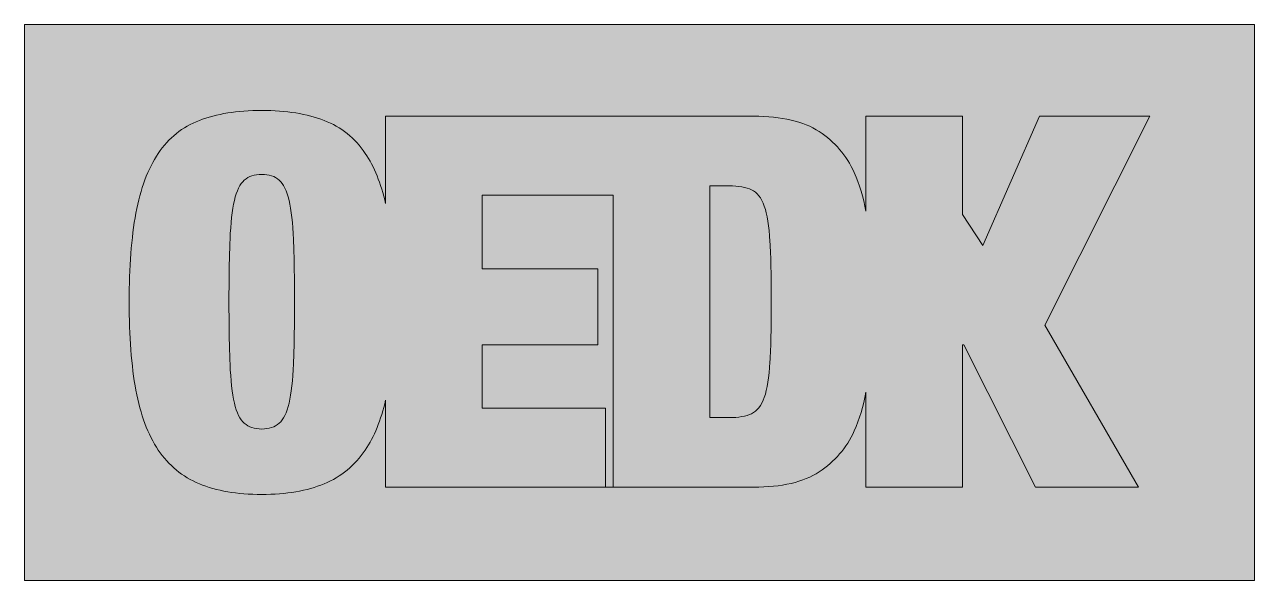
# Model space of a CAD drawing. Header units: inches. Extents: x 1.09 to 3.5, y -2.05 to -0.96.
import ezdxf

# ---------------------------------------------------------------- set-up
doc = ezdxf.new("R2010")
doc.units = ezdxf.units.IN
doc.header["$MEASUREMENT"] = 0
doc.layers.add('Layer 1', color=7, linetype='Continuous')

# ---------------------------------------------------------------- blocks, each defined once
blk = doc.blocks.new('block 3')
at = {"layer": 'Layer 1', "true_color": 0xf1f9fb}
h = blk.add_hatch(color=7, dxfattribs=at)
h.dxf.hatch_style = 2
edge = h.paths.add_edge_path()
edge.add_spline(control_points=[(2.2434, -1.8686), (2.2434, -1.8686), (2.5185, -1.8686), (2.5185, -1.8686), (2.5736, -1.8686), (2.6163, -1.8586), (2.6469, -1.8386), (2.6775, -1.8185), (2.7004, -1.7917), (2.7157, -1.7581), (2.7261, -1.7352), (2.7337, -1.7099), (2.7386, -1.6823), (2.7386, -1.6823), (2.7386, -1.8686), (2.7386, -1.8686), (2.7386, -1.8686), (2.9281, -1.8686), (2.9281, -1.8686), (2.9281, -1.8686), (2.9281, -1.5895), (2.9281, -1.5895), (2.9281, -1.5895), (2.9301, -1.5895), (2.9301, -1.5895), (2.9301, -1.5895), (3.0707, -1.8686), (3.0707, -1.8686), (3.0707, -1.8686), (3.2725, -1.8686), (3.2725, -1.8686), (3.2725, -1.8686), (3.0891, -1.5507), (3.0891, -1.5507), (3.0891, -1.5507), (3.2949, -1.1411), (3.2949, -1.1411), (3.2949, -1.1411), (3.0789, -1.1411), (3.0789, -1.1411), (3.0789, -1.1411), (2.9678, -1.3948), (2.9678, -1.3948), (2.9678, -1.3948), (2.9281, -1.3337), (2.9281, -1.3337), (2.9281, -1.3337), (2.9281, -1.1411), (2.9281, -1.1411), (2.9281, -1.1411), (2.7386, -1.1411), (2.7386, -1.1411), (2.7386, -1.1411), (2.7386, -1.3275), (2.7386, -1.3275), (2.7337, -1.2999), (2.7261, -1.2746), (2.7157, -1.2517), (2.7004, -1.2181), (2.6775, -1.1912), (2.6469, -1.1712), (2.6163, -1.1511), (2.5736, -1.1411), (2.5185, -1.1411), (2.5185, -1.1411), (1.7974, -1.1411), (1.7974, -1.1411), (1.7974, -1.1411), (1.7974, -1.3121), (1.7974, -1.3121), (1.7884, -1.2728), (1.7751, -1.2401), (1.7575, -1.214), (1.7371, -1.1837), (1.7103, -1.1622), (1.677, -1.1493), (1.6437, -1.1364), (1.603, -1.1299), (1.5547, -1.1299), (1.5065, -1.1299), (1.4657, -1.1364), (1.4325, -1.1493), (1.3992, -1.1622), (1.3723, -1.1837), (1.352, -1.214), (1.3316, -1.2442), (1.317, -1.2833), (1.3082, -1.3312), (1.2993, -1.379), (1.2949, -1.437), (1.2949, -1.5049), (1.2949, -1.5728), (1.2993, -1.6307), (1.3082, -1.6786), (1.317, -1.7265), (1.3316, -1.7656), (1.352, -1.7958), (1.3723, -1.826), (1.3992, -1.8481), (1.4325, -1.862), (1.4657, -1.8759), (1.5065, -1.8829), (1.5547, -1.8829), (1.603, -1.8829), (1.6437, -1.8759), (1.677, -1.862), (1.7103, -1.8481), (1.7371, -1.826), (1.7575, -1.7958), (1.7751, -1.7697), (1.7884, -1.737), (1.7974, -1.6977), (1.7974, -1.6977), (1.7974, -1.8686), (1.7974, -1.8686), (1.7974, -1.8686), (2.2284, -1.8686), (2.2284, -1.8686), (2.2284, -1.8686), (2.2434, -1.8686), (2.2434, -1.8686)], knot_values=[0, 0, 0, 0, 1, 1, 1, 2, 2, 2, 3, 3, 3, 4, 4, 4, 5, 5, 5, 6, 6, 6, 7, 7, 7, 8, 8, 8, 9, 9, 9, 10, 10, 10, 11, 11, 11, 12, 12, 12, 13, 13, 13, 14, 14, 14, 15, 15, 15, 16, 16, 16, 17, 17, 17, 18, 18, 18, 19, 19, 19, 20, 20, 20, 21, 21, 21, 22, 22, 22, 23, 23, 23, 24, 24, 24, 25, 25, 25, 26, 26, 26, 27, 27, 27, 28, 28, 28, 29, 29, 29, 30, 30, 30, 31, 31, 31, 32, 32, 32, 33, 33, 33, 34, 34, 34, 35, 35, 35, 36, 36, 36, 37, 37, 37, 38, 38, 38, 39, 39, 39, 40, 40, 40, 40], degree=3, periodic=1)
at = {"layer": 'Layer 1', "true_color": 0xed1f24}
h = blk.add_hatch(color=240, dxfattribs=at)
h.dxf.hatch_style = 2
h.paths.add_polyline_path([(2.2284, -1.8686), (2.2284, -1.7138), (1.9869, -1.7138), (1.9869, -1.5895), (2.2131, -1.5895), (2.2131, -1.4407), (1.9869, -1.4407), (1.9869, -1.296), (2.2434, -1.296), (2.2434, -1.8686)])
edge = h.paths.add_edge_path()
edge.add_spline(control_points=[(1.6189, -1.5049), (1.6189, -1.5538), (1.6182, -1.5944), (1.6169, -1.6266), (1.6155, -1.6589), (1.6126, -1.6845), (1.6082, -1.7036), (1.6038, -1.7226), (1.5974, -1.7358), (1.5889, -1.7433), (1.5804, -1.7508), (1.569, -1.7545), (1.5547, -1.7545), (1.5405, -1.7545), (1.5291, -1.7508), (1.5206, -1.7433), (1.5121, -1.7358), (1.5056, -1.7226), (1.5012, -1.7036), (1.4968, -1.6845), (1.4939, -1.6589), (1.4926, -1.6266), (1.4912, -1.5944), (1.4905, -1.5538), (1.4905, -1.5049), (1.4905, -1.456), (1.4912, -1.4154), (1.4926, -1.3831), (1.4939, -1.3509), (1.4968, -1.3252), (1.5012, -1.3062), (1.5056, -1.2872), (1.5121, -1.2739), (1.5206, -1.2665), (1.5291, -1.259), (1.5405, -1.2552), (1.5547, -1.2552), (1.569, -1.2552), (1.5804, -1.259), (1.5889, -1.2665), (1.5974, -1.2739), (1.6038, -1.2872), (1.6082, -1.3062), (1.6126, -1.3252), (1.6155, -1.3509), (1.6169, -1.3831), (1.6182, -1.4154), (1.6189, -1.456), (1.6189, -1.5049)], knot_values=[0, 0, 0, 0, 1, 1, 1, 2, 2, 2, 3, 3, 3, 4, 4, 4, 5, 5, 5, 6, 6, 6, 7, 7, 7, 8, 8, 8, 9, 9, 9, 10, 10, 10, 11, 11, 11, 12, 12, 12, 13, 13, 13, 14, 14, 14, 15, 15, 15, 16, 16, 16, 16], degree=3, periodic=1)
edge = h.paths.add_edge_path()
edge.add_spline(control_points=[(2.5532, -1.5049), (2.5532, -1.5538), (2.5523, -1.5932), (2.5506, -1.6231), (2.5489, -1.653), (2.5452, -1.6761), (2.5394, -1.6924), (2.5336, -1.7087), (2.5253, -1.7194), (2.5145, -1.7245), (2.5036, -1.7296), (2.489, -1.7321), (2.4706, -1.7321), (2.4706, -1.7321), (2.4329, -1.7321), (2.4329, -1.7321), (2.4329, -1.7321), (2.4329, -1.2777), (2.4329, -1.2777), (2.4329, -1.2777), (2.4706, -1.2777), (2.4706, -1.2777), (2.489, -1.2777), (2.5036, -1.2802), (2.5145, -1.2853), (2.5253, -1.2904), (2.5336, -1.3011), (2.5394, -1.3174), (2.5452, -1.3337), (2.5489, -1.3568), (2.5506, -1.3867), (2.5523, -1.4166), (2.5532, -1.456), (2.5532, -1.5049)], knot_values=[0, 0, 0, 0, 1, 1, 1, 2, 2, 2, 3, 3, 3, 4, 4, 4, 5, 5, 5, 6, 6, 6, 7, 7, 7, 8, 8, 8, 9, 9, 9, 10, 10, 10, 11, 11, 11, 11], degree=3, periodic=1)
at = {"layer": 'Layer 1', "lineweight": 0}
blk.add_lwpolyline([(2.2284, -1.8686), (2.2284, -1.7138), (1.9869, -1.7138), (1.9869, -1.5895), (2.2131, -1.5895), (2.2131, -1.4407), (1.9869, -1.4407), (1.9869, -1.296), (2.2434, -1.296), (2.2434, -1.8686), (2.2284, -1.8686)], dxfattribs=at)
for points, knots in [([(2.2434, -1.8686), (2.2434, -1.8686), (2.5185, -1.8686), (2.5185, -1.8686), (2.5736, -1.8686), (2.6163, -1.8586), (2.6469, -1.8386), (2.6775, -1.8185), (2.7004, -1.7917), (2.7157, -1.7581), (2.7261, -1.7352), (2.7337, -1.7099), (2.7386, -1.6823), (2.7386, -1.6823), (2.7386, -1.8686), (2.7386, -1.8686), (2.7386, -1.8686), (2.9281, -1.8686), (2.9281, -1.8686), (2.9281, -1.8686), (2.9281, -1.5895), (2.9281, -1.5895), (2.9281, -1.5895), (2.9301, -1.5895), (2.9301, -1.5895), (2.9301, -1.5895), (3.0707, -1.8686), (3.0707, -1.8686), (3.0707, -1.8686), (3.2725, -1.8686), (3.2725, -1.8686), (3.2725, -1.8686), (3.0891, -1.5507), (3.0891, -1.5507), (3.0891, -1.5507), (3.2949, -1.1411), (3.2949, -1.1411), (3.2949, -1.1411), (3.0789, -1.1411), (3.0789, -1.1411), (3.0789, -1.1411), (2.9678, -1.3948), (2.9678, -1.3948), (2.9678, -1.3948), (2.9281, -1.3337), (2.9281, -1.3337), (2.9281, -1.3337), (2.9281, -1.1411), (2.9281, -1.1411), (2.9281, -1.1411), (2.7386, -1.1411), (2.7386, -1.1411), (2.7386, -1.1411), (2.7386, -1.3275), (2.7386, -1.3275), (2.7337, -1.2999), (2.7261, -1.2746), (2.7157, -1.2517), (2.7004, -1.2181), (2.6775, -1.1912), (2.6469, -1.1712), (2.6163, -1.1511), (2.5736, -1.1411), (2.5185, -1.1411), (2.5185, -1.1411), (1.7974, -1.1411), (1.7974, -1.1411), (1.7974, -1.1411), (1.7974, -1.3121), (1.7974, -1.3121), (1.7884, -1.2728), (1.7751, -1.2401), (1.7575, -1.214), (1.7371, -1.1837), (1.7103, -1.1622), (1.677, -1.1493), (1.6437, -1.1364), (1.603, -1.1299), (1.5547, -1.1299), (1.5065, -1.1299), (1.4657, -1.1364), (1.4325, -1.1493), (1.3992, -1.1622), (1.3723, -1.1837), (1.352, -1.214), (1.3316, -1.2442), (1.317, -1.2833), (1.3082, -1.3312), (1.2993, -1.379), (1.2949, -1.437), (1.2949, -1.5049), (1.2949, -1.5728), (1.2993, -1.6307), (1.3082, -1.6786), (1.317, -1.7265), (1.3316, -1.7656), (1.352, -1.7958), (1.3723, -1.826), (1.3992, -1.8481), (1.4325, -1.862), (1.4657, -1.8759), (1.5065, -1.8829), (1.5547, -1.8829), (1.603, -1.8829), (1.6437, -1.8759), (1.677, -1.862), (1.7103, -1.8481), (1.7371, -1.826), (1.7575, -1.7958), (1.7751, -1.7697), (1.7884, -1.737), (1.7974, -1.6977), (1.7974, -1.6977), (1.7974, -1.8686), (1.7974, -1.8686), (1.7974, -1.8686), (2.2284, -1.8686), (2.2284, -1.8686), (2.2284, -1.8686), (2.2434, -1.8686), (2.2434, -1.8686)], [0, 0, 0, 0, 1, 1, 1, 2, 2, 2, 3, 3, 3, 4, 4, 4, 5, 5, 5, 6, 6, 6, 7, 7, 7, 8, 8, 8, 9, 9, 9, 10, 10, 10, 11, 11, 11, 12, 12, 12, 13, 13, 13, 14, 14, 14, 15, 15, 15, 16, 16, 16, 17, 17, 17, 18, 18, 18, 19, 19, 19, 20, 20, 20, 21, 21, 21, 22, 22, 22, 23, 23, 23, 24, 24, 24, 25, 25, 25, 26, 26, 26, 27, 27, 27, 28, 28, 28, 29, 29, 29, 30, 30, 30, 31, 31, 31, 32, 32, 32, 33, 33, 33, 34, 34, 34, 35, 35, 35, 36, 36, 36, 37, 37, 37, 38, 38, 38, 39, 39, 39, 40, 40, 40, 40]), ([(1.6189, -1.5049), (1.6189, -1.5538), (1.6182, -1.5944), (1.6169, -1.6266), (1.6155, -1.6589), (1.6126, -1.6845), (1.6082, -1.7036), (1.6038, -1.7226), (1.5974, -1.7358), (1.5889, -1.7433), (1.5804, -1.7508), (1.569, -1.7545), (1.5547, -1.7545), (1.5405, -1.7545), (1.5291, -1.7508), (1.5206, -1.7433), (1.5121, -1.7358), (1.5056, -1.7226), (1.5012, -1.7036), (1.4968, -1.6845), (1.4939, -1.6589), (1.4926, -1.6266), (1.4912, -1.5944), (1.4905, -1.5538), (1.4905, -1.5049), (1.4905, -1.456), (1.4912, -1.4154), (1.4926, -1.3831), (1.4939, -1.3509), (1.4968, -1.3252), (1.5012, -1.3062), (1.5056, -1.2872), (1.5121, -1.2739), (1.5206, -1.2665), (1.5291, -1.259), (1.5405, -1.2552), (1.5547, -1.2552), (1.569, -1.2552), (1.5804, -1.259), (1.5889, -1.2665), (1.5974, -1.2739), (1.6038, -1.2872), (1.6082, -1.3062), (1.6126, -1.3252), (1.6155, -1.3509), (1.6169, -1.3831), (1.6182, -1.4154), (1.6189, -1.456), (1.6189, -1.5049)], [0, 0, 0, 0, 1, 1, 1, 2, 2, 2, 3, 3, 3, 4, 4, 4, 5, 5, 5, 6, 6, 6, 7, 7, 7, 8, 8, 8, 9, 9, 9, 10, 10, 10, 11, 11, 11, 12, 12, 12, 13, 13, 13, 14, 14, 14, 15, 15, 15, 16, 16, 16, 16]), ([(2.5532, -1.5049), (2.5532, -1.5538), (2.5523, -1.5932), (2.5506, -1.6231), (2.5489, -1.653), (2.5452, -1.6761), (2.5394, -1.6924), (2.5336, -1.7087), (2.5253, -1.7194), (2.5145, -1.7245), (2.5036, -1.7296), (2.489, -1.7321), (2.4706, -1.7321), (2.4706, -1.7321), (2.4329, -1.7321), (2.4329, -1.7321), (2.4329, -1.7321), (2.4329, -1.2777), (2.4329, -1.2777), (2.4329, -1.2777), (2.4706, -1.2777), (2.4706, -1.2777), (2.489, -1.2777), (2.5036, -1.2802), (2.5145, -1.2853), (2.5253, -1.2904), (2.5336, -1.3011), (2.5394, -1.3174), (2.5452, -1.3337), (2.5489, -1.3568), (2.5506, -1.3867), (2.5523, -1.4166), (2.5532, -1.456), (2.5532, -1.5049)], [0, 0, 0, 0, 1, 1, 1, 2, 2, 2, 3, 3, 3, 4, 4, 4, 5, 5, 5, 6, 6, 6, 7, 7, 7, 8, 8, 8, 9, 9, 9, 10, 10, 10, 11, 11, 11, 11])]:
    blk.add_open_spline(points, degree=3, knots=knots, dxfattribs=at)
blk = doc.blocks.new('block 2')
at = {"layer": 'Layer 1', "true_color": 0xed1f24}
h = blk.add_hatch(color=240, dxfattribs=at)
h.dxf.hatch_style = 2
h.paths.add_polyline_path([(3.4998, -0.9614), (1.0901, -0.9614), (1.0901, -2.0514), (3.4998, -2.0514)])
at = {"layer": 'Layer 1', "color": 18, "lineweight": 5, "true_color": 0x010101}
blk.add_lwpolyline([(3.4998, -0.9614), (1.0901, -0.9614), (1.0901, -2.0514), (3.4998, -2.0514), (3.4998, -0.9614)], dxfattribs=at)
at = {"layer": 'Layer 1'}
blk.add_blockref('block 3', (0, 0), dxfattribs=at)

msp = doc.modelspace()

# ---------------------------------------------------------------- linework, layer by layer
at = {"layer": 'Layer 1', "color": 240, "lineweight": 5, "true_color": 0xed1f24}
msp.add_lwpolyline([(3.4998, -0.9614), (1.0901, -0.9614), (1.0901, -2.0514), (3.4998, -2.0514), (3.4998, -0.9614)], dxfattribs=at)

# ---------------------------------------------------------------- block references
at = {"layer": 'Layer 1'}
msp.add_blockref('block 2', (0, 0), dxfattribs=at)

doc.saveas('drawing.dxf')
